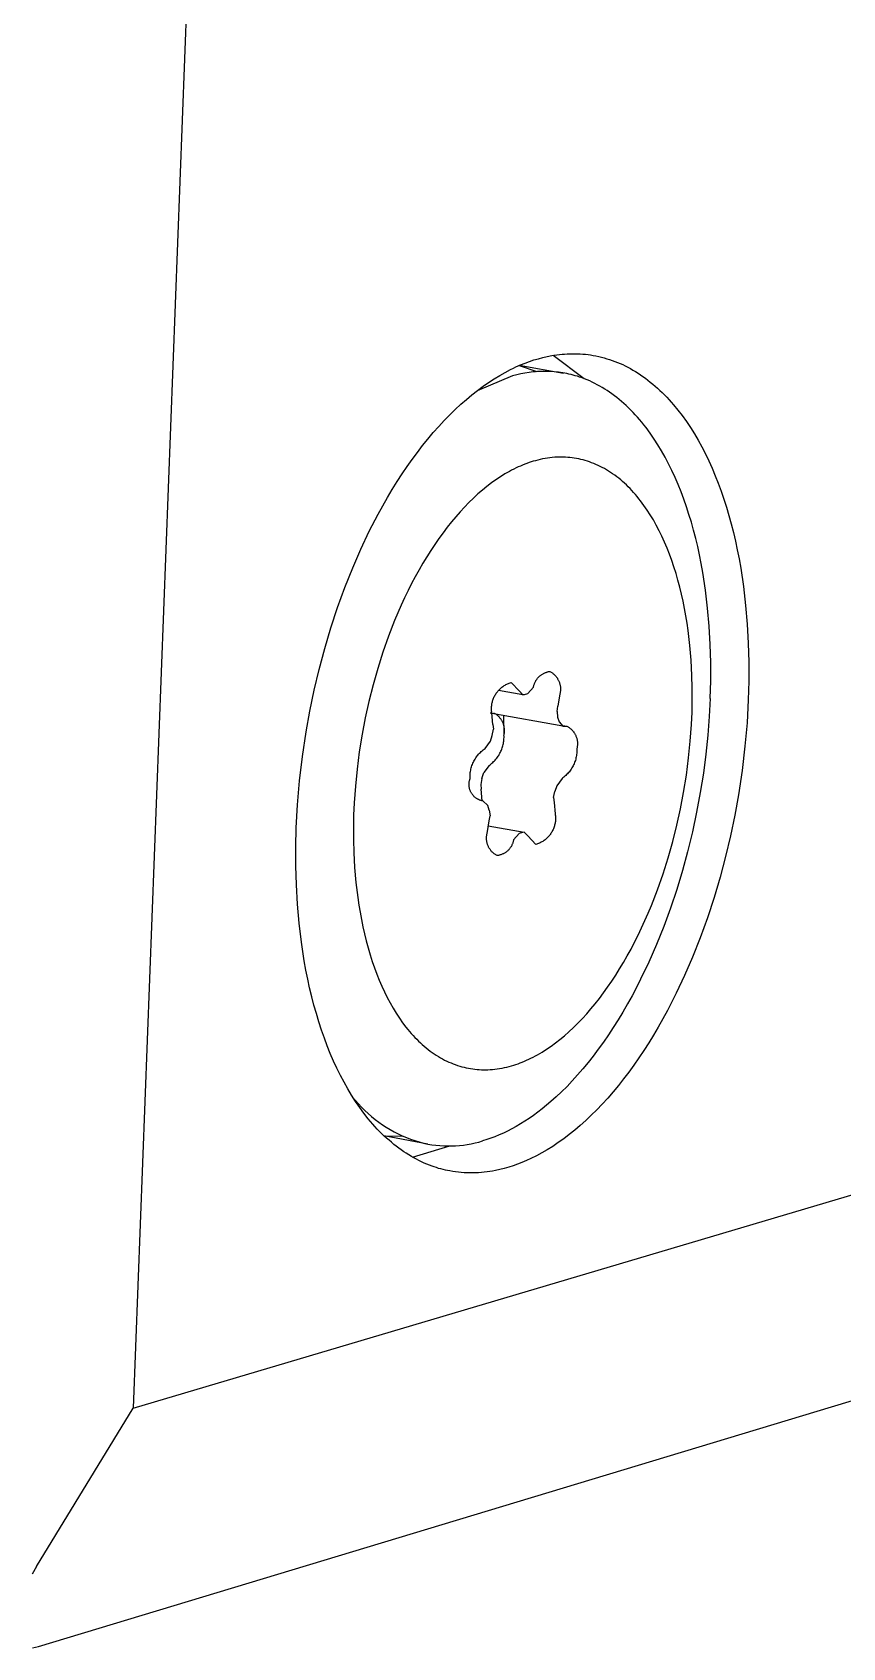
# Model space of a CAD drawing. Header units: millimetres. Extents: x -573 to 3430, y 0 to 3769.
# Drawn here: x 1716.01 to 1725.89, y 303.11 to 322.79 of the extents above; entities that cross this region are included whole.
import ezdxf

# ---------------------------------------------------------------- set-up
doc = ezdxf.new("R2010")
doc.units = ezdxf.units.MM
doc.layers.add('01 Basic thick', color=7, linetype='Continuous', lineweight=35)

msp = doc.modelspace()

# ---------------------------------------------------------------- linework, layer by layer
at = {"layer": '01 Basic thick', "lineweight": -3}
for p, q in [((1719.04, 353.242), (1717.242, 306.026)), ((1717.242, 306.026), (1766.614, 320.687)), ((1721.876, 318.701), (1721.908, 318.716)), ((1721.908, 318.716), (1721.964, 318.74)), ((1721.945, 318.732), (1722.164, 318.659)), ((1721.948, 318.736), (1722.488, 318.642)), ((1721.964, 318.74), (1722.019, 318.763)), ((1722.019, 318.763), (1722.073, 318.783)), ((1722.073, 318.783), (1722.127, 318.801)), ((1722.127, 318.801), (1722.181, 318.817)), ((1722.181, 318.817), (1722.235, 318.831)), ((1722.235, 318.831), (1722.289, 318.843)), ((1722.289, 318.843), (1722.343, 318.854)), ((1722.343, 318.854), (1722.374, 318.859)), ((1722.738, 318.573), (1722.361, 318.857)), ((1722.374, 318.859), (1722.406, 318.864)), ((1722.406, 318.864), (1722.437, 318.868)), ((1722.437, 318.868), (1722.469, 318.871)), ((1722.469, 318.871), (1722.5, 318.873)), ((1722.5, 318.873), (1722.532, 318.875)), ((1722.532, 318.875), (1722.563, 318.877)), ((1722.563, 318.877), (1722.595, 318.877)), ((1722.595, 318.877), (1722.627, 318.877)), ((1722.627, 318.877), (1722.658, 318.876)), ((1722.658, 318.876), (1722.69, 318.875)), ((1722.69, 318.875), (1722.722, 318.873)), ((1722.722, 318.873), (1722.754, 318.87)), ((1722.754, 318.87), (1722.786, 318.866)), ((1722.786, 318.866), (1722.817, 318.862)), ((1722.817, 318.862), (1722.849, 318.857)), ((1722.849, 318.857), (1722.882, 318.85)), ((1722.882, 318.85), (1722.916, 318.843)), ((1722.916, 318.843), (1722.949, 318.836)), ((1722.949, 318.836), (1722.982, 318.827)), ((1722.982, 318.827), (1723.015, 318.817)), ((1723.015, 318.817), (1723.048, 318.807)), ((1723.048, 318.807), (1723.081, 318.796)), ((1723.081, 318.796), (1723.114, 318.784)), ((1723.114, 318.784), (1723.146, 318.771)), ((1723.146, 318.771), (1723.177, 318.758)), ((1723.177, 318.758), (1723.209, 318.744)), ((1723.209, 318.744), (1723.24, 318.729)), ((1723.24, 318.729), (1723.271, 318.713)), ((1723.271, 318.713), (1723.302, 318.696)), ((1721.867, 318.608), (1721.437, 318.427)), ((1721.507, 318.48), (1721.575, 318.528)), ((1721.575, 318.528), (1721.642, 318.571)), ((1721.642, 318.571), (1721.71, 318.612)), ((1721.71, 318.612), (1721.776, 318.65)), ((1721.776, 318.65), (1721.843, 318.685)), ((1721.843, 318.685), (1721.876, 318.701)), ((1721.917, 318.621), (1721.867, 318.608)), ((1721.967, 318.632), (1721.917, 318.621)), ((1722.017, 318.641), (1721.967, 318.632)), ((1722.068, 318.649), (1722.017, 318.641)), ((1722.093, 318.652), (1722.068, 318.649)), ((1722.119, 318.655), (1722.093, 318.652)), ((1722.144, 318.657), (1722.119, 318.655)), ((1722.17, 318.659), (1722.144, 318.657)), ((1722.195, 318.66), (1722.17, 318.659)), ((1722.221, 318.661), (1722.195, 318.66)), ((1722.246, 318.662), (1722.221, 318.661)), ((1722.272, 318.662), (1722.246, 318.662)), ((1722.298, 318.661), (1722.272, 318.662)), ((1722.323, 318.66), (1722.298, 318.661)), ((1722.349, 318.659), (1722.323, 318.66)), ((1722.375, 318.657), (1722.349, 318.659)), ((1722.4, 318.654), (1722.375, 318.657)), ((1722.426, 318.651), (1722.4, 318.654)), ((1722.452, 318.648), (1722.426, 318.651)), ((1722.477, 318.644), (1722.452, 318.648)), ((1722.503, 318.64), (1722.477, 318.644)), ((1722.529, 318.635), (1722.503, 318.64)), ((1722.554, 318.629), (1722.529, 318.635)), ((1722.58, 318.623), (1722.554, 318.629)), ((1722.605, 318.616), (1722.58, 318.623)), ((1722.631, 318.609), (1722.605, 318.616)), ((1722.656, 318.602), (1722.631, 318.609)), ((1722.682, 318.593), (1722.656, 318.602)), ((1722.713, 318.583), (1722.682, 318.593)), ((1722.744, 318.571), (1722.713, 318.583)), ((1722.775, 318.558), (1722.744, 318.571)), ((1722.806, 318.545), (1722.775, 318.558)), ((1722.837, 318.531), (1722.806, 318.545)), ((1722.868, 318.516), (1722.837, 318.531)), ((1722.898, 318.5), (1722.868, 318.516)), ((1723.302, 318.696), (1723.333, 318.678)), ((1723.333, 318.678), (1723.364, 318.66)), ((1723.364, 318.66), (1723.395, 318.641)), ((1723.395, 318.641), (1723.425, 318.621)), ((1723.425, 318.621), (1723.455, 318.6)), ((1723.455, 318.6), (1723.485, 318.578)), ((1723.485, 318.578), (1723.515, 318.556)), ((1723.515, 318.556), (1723.545, 318.532)), ((1723.545, 318.532), (1723.574, 318.508)), ((1721.236, 318.261), (1721.304, 318.321)), ((1721.304, 318.321), (1721.372, 318.377)), ((1721.372, 318.377), (1721.44, 318.43)), ((1721.44, 318.43), (1721.507, 318.48)), ((1722.929, 318.483), (1722.898, 318.5)), ((1722.959, 318.466), (1722.929, 318.483)), ((1722.989, 318.447), (1722.959, 318.466)), ((1723.019, 318.428), (1722.989, 318.447)), ((1723.048, 318.408), (1723.019, 318.428)), ((1723.078, 318.387), (1723.048, 318.408)), ((1723.107, 318.365), (1723.078, 318.387)), ((1723.137, 318.343), (1723.107, 318.365)), ((1723.165, 318.32), (1723.137, 318.343)), ((1723.194, 318.296), (1723.165, 318.32)), ((1723.574, 318.508), (1723.604, 318.483)), ((1723.604, 318.483), (1723.633, 318.458)), ((1723.633, 318.458), (1723.661, 318.431)), ((1723.661, 318.431), (1723.69, 318.404)), ((1723.69, 318.404), (1723.718, 318.376)), ((1723.718, 318.376), (1723.746, 318.347)), ((1723.746, 318.347), (1723.774, 318.317)), ((1723.774, 318.317), (1723.801, 318.287)), ((1721.034, 318.063), (1721.101, 318.132)), ((1721.101, 318.132), (1721.168, 318.198)), ((1721.168, 318.198), (1721.236, 318.261)), ((1723.223, 318.271), (1723.194, 318.296)), ((1723.251, 318.245), (1723.223, 318.271)), ((1723.279, 318.218), (1723.251, 318.245)), ((1723.307, 318.191), (1723.279, 318.218)), ((1723.334, 318.163), (1723.307, 318.191)), ((1723.361, 318.134), (1723.334, 318.163)), ((1723.388, 318.104), (1723.361, 318.134)), ((1723.801, 318.287), (1723.829, 318.256)), ((1723.829, 318.256), (1723.882, 318.191)), ((1723.882, 318.191), (1723.934, 318.123)), ((1723.934, 318.123), (1723.985, 318.052)), ((1720.9, 317.916), (1720.967, 317.991)), ((1720.967, 317.991), (1721.034, 318.063)), ((1723.415, 318.074), (1723.388, 318.104)), ((1723.441, 318.042), (1723.415, 318.074)), ((1723.467, 318.01), (1723.441, 318.042)), ((1723.493, 317.977), (1723.467, 318.01)), ((1723.543, 317.909), (1723.493, 317.977)), ((1723.985, 318.052), (1724.035, 317.979)), ((1724.035, 317.979), (1724.082, 317.902)), ((1720.707, 317.675), (1720.77, 317.758)), ((1720.77, 317.758), (1720.834, 317.837)), ((1720.834, 317.837), (1720.9, 317.916)), ((1723.592, 317.838), (1723.543, 317.909)), ((1723.638, 317.766), (1723.592, 317.838)), ((1723.683, 317.692), (1723.638, 317.766)), ((1724.082, 317.902), (1724.128, 317.823)), ((1724.128, 317.823), (1724.173, 317.742)), ((1724.173, 317.742), (1724.216, 317.658)), ((1716.091, 303.125), (1764.139, 317.643)), ((1720.582, 317.502), (1720.644, 317.59)), ((1720.644, 317.59), (1720.707, 317.675)), ((1722.015, 317.531), (1721.989, 317.52)), ((1722.042, 317.541), (1722.015, 317.531)), ((1722.068, 317.55), (1722.042, 317.541)), ((1722.094, 317.559), (1722.068, 317.55)), ((1722.119, 317.567), (1722.094, 317.559)), ((1722.145, 317.574), (1722.119, 317.567)), ((1722.174, 317.582), (1722.145, 317.574)), ((1722.203, 317.589), (1722.174, 317.582)), ((1722.233, 317.595), (1722.203, 317.589)), ((1722.262, 317.601), (1722.233, 317.595)), ((1722.292, 317.606), (1722.262, 317.601)), ((1722.321, 317.61), (1722.292, 317.606)), ((1722.351, 317.613), (1722.321, 317.61)), ((1722.381, 317.615), (1722.351, 317.613)), ((1722.407, 317.617), (1722.381, 317.615)), ((1722.434, 317.618), (1722.407, 317.617)), ((1722.46, 317.618), (1722.434, 317.618)), ((1722.487, 317.617), (1722.46, 317.618)), ((1722.513, 317.616), (1722.487, 317.617)), ((1722.54, 317.614), (1722.513, 317.616)), ((1722.566, 317.612), (1722.54, 317.614)), ((1722.593, 317.609), (1722.566, 317.612)), ((1722.619, 317.605), (1722.593, 317.609)), ((1722.646, 317.6), (1722.619, 317.605)), ((1722.672, 317.595), (1722.646, 317.6)), ((1722.699, 317.589), (1722.672, 317.595)), ((1722.725, 317.583), (1722.699, 317.589)), ((1722.752, 317.575), (1722.725, 317.583)), ((1722.778, 317.567), (1722.752, 317.575)), ((1722.804, 317.559), (1722.778, 317.567)), ((1722.83, 317.549), (1722.804, 317.559)), ((1722.856, 317.539), (1722.83, 317.549)), ((1722.882, 317.528), (1722.856, 317.539)), ((1723.726, 317.615), (1723.683, 317.692)), ((1723.767, 317.536), (1723.726, 317.615)), ((1723.808, 317.454), (1723.767, 317.536)), ((1724.216, 317.658), (1724.258, 317.571)), ((1724.258, 317.571), (1724.298, 317.482)), ((1720.461, 317.319), (1720.521, 317.412)), ((1720.521, 317.412), (1720.582, 317.502)), ((1721.664, 317.342), (1721.609, 317.303)), ((1721.719, 317.378), (1721.664, 317.342)), ((1721.774, 317.412), (1721.719, 317.378)), ((1721.828, 317.443), (1721.774, 317.412)), ((1721.855, 317.458), (1721.828, 317.443)), ((1721.882, 317.472), (1721.855, 317.458)), ((1721.909, 317.485), (1721.882, 317.472)), ((1721.936, 317.497), (1721.909, 317.485)), ((1721.962, 317.509), (1721.936, 317.497)), ((1721.989, 317.52), (1721.962, 317.509)), ((1722.908, 317.516), (1722.882, 317.528)), ((1722.934, 317.504), (1722.908, 317.516)), ((1722.96, 317.491), (1722.934, 317.504)), ((1722.985, 317.477), (1722.96, 317.491)), ((1723.011, 317.463), (1722.985, 317.477)), ((1723.036, 317.447), (1723.011, 317.463)), ((1723.061, 317.431), (1723.036, 317.447)), ((1723.086, 317.415), (1723.061, 317.431)), ((1723.111, 317.397), (1723.086, 317.415)), ((1723.135, 317.379), (1723.111, 317.397)), ((1723.16, 317.36), (1723.135, 317.379)), ((1723.184, 317.34), (1723.16, 317.36)), ((1723.208, 317.319), (1723.184, 317.34)), ((1723.846, 317.37), (1723.808, 317.454)), ((1723.883, 317.283), (1723.846, 317.37)), ((1724.298, 317.482), (1724.336, 317.391)), ((1724.336, 317.391), (1724.373, 317.298)), ((1720.343, 317.125), (1720.401, 317.223)), ((1720.401, 317.223), (1720.461, 317.319)), ((1721.444, 317.168), (1721.389, 317.118)), ((1721.499, 317.216), (1721.444, 317.168)), ((1721.554, 317.261), (1721.499, 317.216)), ((1721.609, 317.303), (1721.554, 317.261)), ((1723.231, 317.299), (1723.208, 317.319)), ((1723.254, 317.278), (1723.231, 317.299)), ((1723.276, 317.256), (1723.254, 317.278)), ((1723.298, 317.233), (1723.276, 317.256)), ((1723.32, 317.21), (1723.298, 317.233)), ((1723.342, 317.186), (1723.32, 317.21)), ((1723.363, 317.162), (1723.342, 317.186)), ((1723.385, 317.136), (1723.363, 317.162)), ((1723.405, 317.11), (1723.385, 317.136)), ((1723.919, 317.195), (1723.883, 317.283)), ((1723.953, 317.105), (1723.919, 317.195)), ((1724.373, 317.298), (1724.408, 317.202)), ((1724.408, 317.202), (1724.441, 317.105)), ((1720.23, 316.923), (1720.343, 317.125)), ((1721.226, 316.951), (1721.174, 316.891)), ((1721.279, 317.008), (1721.226, 316.951)), ((1721.334, 317.064), (1721.279, 317.008)), ((1721.389, 317.118), (1721.334, 317.064)), ((1723.426, 317.084), (1723.405, 317.11)), ((1723.467, 317.029), (1723.426, 317.084)), ((1723.506, 316.972), (1723.467, 317.029)), ((1723.545, 316.912), (1723.506, 316.972)), ((1723.985, 317.013), (1723.953, 317.105)), ((1724.016, 316.919), (1723.985, 317.013)), ((1724.441, 317.105), (1724.473, 317.006)), ((1724.473, 317.006), (1724.503, 316.905)), ((1720.121, 316.713), (1720.23, 316.923)), ((1721.07, 316.763), (1721.019, 316.696)), ((1721.121, 316.828), (1721.07, 316.763)), ((1721.174, 316.891), (1721.121, 316.828)), ((1723.582, 316.851), (1723.545, 316.912)), ((1723.618, 316.786), (1723.582, 316.851)), ((1723.653, 316.72), (1723.618, 316.786)), ((1724.045, 316.823), (1724.016, 316.919)), ((1724.072, 316.726), (1724.045, 316.823)), ((1724.503, 316.905), (1724.531, 316.803)), ((1724.531, 316.803), (1724.557, 316.699)), ((1720.017, 316.495), (1720.121, 316.713)), ((1720.918, 316.553), (1720.869, 316.479)), ((1720.968, 316.626), (1720.918, 316.553)), ((1721.019, 316.696), (1720.968, 316.626)), ((1723.686, 316.652), (1723.653, 316.72)), ((1723.718, 316.582), (1723.686, 316.652)), ((1723.749, 316.509), (1723.718, 316.582)), ((1724.098, 316.627), (1724.072, 316.726)), ((1724.122, 316.527), (1724.098, 316.627)), ((1724.557, 316.699), (1724.582, 316.594)), ((1724.582, 316.594), (1724.605, 316.487)), ((1719.919, 316.27), (1720.017, 316.495)), ((1720.821, 316.402), (1720.773, 316.324)), ((1720.869, 316.479), (1720.821, 316.402)), ((1723.778, 316.435), (1723.749, 316.509)), ((1723.806, 316.359), (1723.778, 316.435)), ((1723.833, 316.279), (1723.806, 316.359)), ((1724.144, 316.426), (1724.122, 316.527)), ((1724.165, 316.32), (1724.144, 316.426)), ((1724.605, 316.487), (1724.626, 316.377)), ((1724.626, 316.377), (1724.646, 316.265)), ((1719.823, 316.03), (1719.919, 316.27)), ((1720.681, 316.16), (1720.636, 316.076)), ((1720.727, 316.243), (1720.681, 316.16)), ((1720.773, 316.324), (1720.727, 316.243)), ((1723.859, 316.198), (1723.833, 316.279)), ((1723.882, 316.116), (1723.859, 316.198)), ((1724.184, 316.213), (1724.165, 316.32)), ((1724.217, 315.996), (1724.184, 316.213)), ((1724.646, 316.265), (1724.68, 316.039)), ((1719.734, 315.784), (1719.823, 316.03)), ((1720.593, 315.99), (1720.55, 315.902)), ((1720.636, 316.076), (1720.593, 315.99)), ((1723.905, 316.031), (1723.882, 316.116)), ((1723.925, 315.946), (1723.905, 316.031)), ((1724.243, 315.777), (1724.217, 315.996)), ((1724.68, 316.039), (1724.706, 315.81)), ((1719.652, 315.535), (1719.734, 315.784)), ((1720.509, 315.812), (1720.468, 315.72)), ((1720.55, 315.902), (1720.509, 315.812)), ((1723.944, 315.86), (1723.925, 315.946)), ((1723.962, 315.772), (1723.944, 315.86)), ((1723.978, 315.684), (1723.962, 315.772)), ((1724.263, 315.556), (1724.243, 315.777)), ((1724.706, 315.81), (1724.726, 315.58)), ((1720.429, 315.626), (1720.355, 315.435)), ((1720.468, 315.72), (1720.429, 315.626)), ((1723.992, 315.594), (1723.978, 315.684)), ((1724.005, 315.505), (1723.992, 315.594)), ((1724.726, 315.58), (1724.738, 315.348)), ((1719.577, 315.284), (1719.652, 315.535)), ((1720.355, 315.435), (1720.286, 315.24)), ((1724.027, 315.323), (1724.005, 315.505)), ((1724.275, 315.335), (1724.263, 315.556)), ((1719.51, 315.03), (1719.577, 315.284)), ((1720.286, 315.24), (1720.224, 315.041)), ((1724.042, 315.141), (1724.027, 315.323)), ((1724.281, 315.113), (1724.275, 315.335)), ((1724.738, 315.348), (1724.745, 315.118)), ((1719.449, 314.776), (1719.51, 315.03)), ((1720.224, 315.041), (1720.167, 314.841)), ((1722.224, 314.97), (1722.231, 314.974)), ((1722.231, 314.974), (1722.238, 314.978)), ((1722.238, 314.978), (1722.245, 314.982)), ((1722.245, 314.982), (1722.252, 314.985)), ((1722.252, 314.985), (1722.26, 314.989)), ((1722.26, 314.989), (1722.267, 314.992)), ((1722.267, 314.992), (1722.275, 314.994)), ((1722.275, 314.994), (1722.282, 314.997)), ((1722.282, 314.997), (1722.29, 314.999)), ((1722.29, 314.999), (1722.298, 315.001)), ((1722.298, 315.001), (1722.306, 315.003)), ((1722.306, 315.003), (1722.313, 315.004)), ((1722.313, 315.004), (1722.321, 315.005)), ((1722.321, 315.005), (1722.329, 315.001)), ((1722.329, 315.001), (1722.336, 314.997)), ((1722.336, 314.997), (1722.343, 314.993)), ((1722.343, 314.993), (1722.349, 314.988)), ((1722.349, 314.988), (1722.356, 314.983)), ((1722.356, 314.983), (1722.363, 314.978)), ((1722.363, 314.978), (1722.369, 314.973)), ((1722.369, 314.973), (1722.375, 314.967)), ((1724.052, 314.957), (1724.042, 315.141)), ((1724.281, 314.893), (1724.281, 315.113)), ((1724.745, 315.118), (1724.745, 314.888)), ((1719.396, 314.523), (1719.449, 314.776)), ((1720.167, 314.841), (1720.116, 314.64)), ((1721.688, 314.766), (1721.695, 314.775)), ((1721.991, 314.721), (1721.694, 314.774)), ((1721.695, 314.775), (1721.703, 314.783)), ((1721.699, 314.78), (1721.7, 314.777)), ((1721.703, 314.783), (1721.711, 314.791)), ((1721.711, 314.791), (1721.72, 314.799)), ((1721.72, 314.799), (1721.728, 314.807)), ((1721.728, 314.807), (1721.737, 314.814)), ((1721.737, 314.814), (1721.746, 314.821)), ((1721.746, 314.821), (1721.756, 314.827)), ((1721.756, 314.827), (1721.765, 314.834)), ((1721.765, 314.834), (1721.775, 314.84)), ((1721.775, 314.84), (1721.785, 314.845)), ((1721.785, 314.845), (1721.795, 314.85)), ((1721.795, 314.85), (1721.806, 314.855)), ((1721.806, 314.855), (1721.816, 314.86)), ((1721.816, 314.86), (1721.827, 314.864)), ((1721.827, 314.864), (1721.838, 314.868)), ((1721.838, 314.868), (1721.849, 314.871)), ((1721.849, 314.871), (1721.949, 314.765)), ((1722.054, 314.735), (1722.122, 314.814)), ((1722.122, 314.814), (1722.123, 314.822)), ((1722.123, 314.822), (1722.125, 314.83)), ((1722.125, 314.83), (1722.127, 314.837)), ((1722.127, 314.837), (1722.129, 314.845)), ((1722.129, 314.845), (1722.132, 314.853)), ((1722.132, 314.853), (1722.135, 314.86)), ((1722.135, 314.86), (1722.138, 314.868)), ((1722.138, 314.868), (1722.141, 314.875)), ((1722.141, 314.875), (1722.144, 314.882)), ((1722.144, 314.882), (1722.148, 314.889)), ((1722.148, 314.889), (1722.152, 314.896)), ((1722.152, 314.896), (1722.157, 314.903)), ((1722.157, 314.903), (1722.161, 314.909)), ((1722.161, 314.909), (1722.166, 314.916)), ((1722.166, 314.916), (1722.171, 314.922)), ((1722.171, 314.922), (1722.176, 314.928)), ((1722.176, 314.928), (1722.181, 314.934)), ((1722.181, 314.934), (1722.187, 314.94)), ((1722.187, 314.94), (1722.193, 314.946)), ((1722.193, 314.946), (1722.199, 314.951)), ((1722.199, 314.951), (1722.205, 314.956)), ((1722.205, 314.956), (1722.211, 314.961)), ((1722.211, 314.961), (1722.218, 314.966)), ((1722.218, 314.966), (1722.224, 314.97)), ((1722.375, 314.967), (1722.381, 314.961)), ((1722.381, 314.961), (1722.387, 314.955)), ((1722.387, 314.955), (1722.392, 314.949)), ((1722.392, 314.949), (1722.397, 314.943)), ((1722.397, 314.943), (1722.402, 314.936)), ((1722.402, 314.936), (1722.407, 314.93)), ((1722.407, 314.93), (1722.412, 314.923)), ((1722.412, 314.923), (1722.416, 314.916)), ((1722.416, 314.916), (1722.42, 314.909)), ((1722.42, 314.909), (1722.424, 314.901)), ((1722.424, 314.901), (1722.428, 314.894)), ((1722.428, 314.894), (1722.431, 314.887)), ((1722.431, 314.887), (1722.434, 314.879)), ((1722.434, 314.879), (1722.437, 314.871)), ((1722.437, 314.871), (1722.44, 314.863)), ((1722.44, 314.863), (1722.442, 314.855)), ((1722.442, 314.855), (1722.444, 314.847)), ((1722.444, 314.847), (1722.446, 314.839)), ((1722.446, 314.839), (1722.447, 314.831)), ((1722.447, 314.831), (1722.449, 314.823)), ((1722.449, 314.823), (1722.45, 314.815)), ((1722.45, 314.774), (1722.449, 314.766)), ((1722.45, 314.815), (1722.45, 314.807)), ((1722.45, 314.807), (1722.451, 314.799)), ((1722.451, 314.782), (1722.45, 314.774)), ((1722.451, 314.799), (1722.451, 314.79)), ((1722.451, 314.79), (1722.451, 314.782)), ((1724.056, 314.807), (1724.052, 314.957)), ((1724.056, 314.657), (1724.056, 314.807)), ((1724.276, 314.675), (1724.281, 314.893)), ((1724.745, 314.888), (1724.739, 314.66)), ((1720.116, 314.64), (1720.071, 314.44)), ((1721.61, 314.579), (1721.612, 314.59)), ((1721.61, 314.567), (1721.61, 314.579)), ((1721.612, 314.59), (1721.613, 314.602)), ((1721.613, 314.602), (1721.615, 314.613)), ((1721.615, 314.613), (1721.617, 314.624)), ((1721.617, 314.624), (1721.62, 314.635)), ((1721.62, 314.635), (1721.623, 314.646)), ((1721.623, 314.646), (1721.627, 314.657)), ((1721.627, 314.657), (1721.63, 314.668)), ((1721.63, 314.668), (1721.635, 314.679)), ((1721.635, 314.679), (1721.639, 314.689)), ((1721.639, 314.689), (1721.644, 314.7)), ((1721.644, 314.7), (1721.649, 314.71)), ((1721.649, 314.71), (1721.655, 314.72)), ((1721.655, 314.72), (1721.661, 314.729)), ((1721.661, 314.729), (1721.667, 314.739)), ((1721.667, 314.739), (1721.674, 314.748)), ((1721.674, 314.748), (1721.681, 314.758)), ((1721.681, 314.758), (1721.688, 314.766)), ((1721.949, 314.765), (1721.991, 314.722)), ((1721.991, 314.722), (1722.013, 314.723)), ((1721.992, 314.727), (1722.013, 314.723)), ((1722.013, 314.723), (1722.054, 314.735)), ((1722.408, 314.519), (1722.418, 314.582)), ((1722.444, 314.733), (1722.418, 314.582)), ((1722.445, 314.741), (1722.444, 314.733)), ((1722.447, 314.749), (1722.445, 314.741)), ((1722.448, 314.757), (1722.447, 314.749)), ((1722.449, 314.766), (1722.448, 314.757)), ((1724.053, 314.508), (1724.056, 314.657)), ((1724.276, 314.675), (1724.264, 314.455)), ((1724.739, 314.66), (1724.723, 314.381)), ((1719.351, 314.271), (1719.396, 314.523)), ((1720.071, 314.44), (1720.033, 314.24)), ((1721.595, 314.502), (1721.614, 314.499)), ((1721.611, 314.499), (1721.605, 314.498)), ((1721.609, 314.556), (1721.61, 314.567)), ((1721.609, 314.545), (1721.609, 314.556)), ((1721.61, 314.533), (1721.609, 314.545)), ((1721.611, 314.522), (1721.61, 314.533)), ((1721.612, 314.51), (1721.611, 314.522)), ((1721.614, 314.499), (1721.612, 314.51)), ((1722.479, 314.339), (1721.613, 314.494)), ((1721.628, 314.358), (1721.614, 314.499)), ((1721.648, 314.494), (1721.64, 314.498)), ((1721.655, 314.489), (1721.648, 314.494)), ((1721.662, 314.485), (1721.655, 314.489)), ((1721.669, 314.48), (1721.662, 314.485)), ((1721.675, 314.475), (1721.669, 314.48)), ((1721.682, 314.47), (1721.675, 314.475)), ((1721.688, 314.464), (1721.682, 314.47)), ((1721.695, 314.459), (1721.688, 314.464)), ((1721.701, 314.453), (1721.695, 314.459)), ((1721.706, 314.447), (1721.701, 314.453)), ((1721.712, 314.44), (1721.706, 314.447)), ((1721.717, 314.434), (1721.712, 314.44)), ((1721.722, 314.427), (1721.717, 314.434)), ((1721.727, 314.42), (1721.722, 314.427)), ((1721.732, 314.413), (1721.727, 314.42)), ((1721.736, 314.406), (1721.732, 314.413)), ((1721.74, 314.399), (1721.736, 314.406)), ((1721.744, 314.391), (1721.74, 314.399)), ((1721.748, 314.383), (1721.744, 314.391)), ((1721.751, 314.376), (1721.748, 314.383)), ((1721.757, 314.468), (1721.762, 314.227)), ((1722.408, 314.519), (1722.416, 314.45)), ((1722.416, 314.45), (1722.434, 314.393)), ((1722.434, 314.393), (1722.479, 314.339)), ((1724.046, 314.357), (1724.053, 314.508)), ((1724.264, 314.455), (1724.246, 314.229)), ((1724.723, 314.381), (1724.698, 314.093)), ((1719.306, 313.968), (1719.351, 314.271)), ((1720.033, 314.24), (1719.999, 314.025)), ((1721.596, 314.156), (1721.619, 314.225)), ((1721.619, 314.225), (1721.633, 314.3)), ((1721.628, 314.358), (1721.633, 314.3)), ((1721.754, 314.368), (1721.751, 314.376)), ((1721.757, 314.36), (1721.754, 314.368)), ((1721.759, 314.352), (1721.757, 314.36)), ((1721.761, 314.344), (1721.759, 314.352)), ((1721.763, 314.336), (1721.761, 314.344)), ((1721.761, 314.17), (1721.762, 314.184)), ((1721.762, 314.227), (1721.764, 314.235)), ((1721.763, 314.213), (1721.762, 314.227)), ((1721.762, 314.184), (1721.763, 314.199)), ((1721.765, 314.327), (1721.763, 314.336)), ((1721.763, 314.199), (1721.763, 314.213)), ((1721.764, 314.235), (1721.766, 314.244)), ((1721.766, 314.319), (1721.765, 314.327)), ((1721.768, 314.311), (1721.766, 314.319)), ((1721.766, 314.244), (1721.767, 314.252)), ((1721.767, 314.252), (1721.768, 314.26)), ((1721.768, 314.302), (1721.768, 314.311)), ((1721.769, 314.294), (1721.768, 314.302)), ((1721.768, 314.26), (1721.769, 314.269)), ((1721.769, 314.286), (1721.769, 314.294)), ((1721.769, 314.277), (1721.769, 314.286)), ((1721.769, 314.269), (1721.769, 314.277)), ((1722.479, 314.339), (1722.494, 314.339)), ((1722.481, 314.348), (1722.529, 314.339)), ((1722.494, 314.339), (1722.529, 314.339)), ((1722.529, 314.339), (1722.536, 314.335)), ((1722.536, 314.335), (1722.543, 314.33)), ((1722.543, 314.33), (1722.55, 314.326)), ((1722.55, 314.326), (1722.557, 314.321)), ((1722.557, 314.321), (1722.564, 314.316)), ((1722.564, 314.316), (1722.57, 314.311)), ((1722.57, 314.311), (1722.577, 314.305)), ((1722.577, 314.305), (1722.583, 314.299)), ((1722.583, 314.299), (1722.589, 314.293)), ((1722.589, 314.293), (1722.595, 314.287)), ((1722.595, 314.287), (1722.6, 314.281)), ((1722.6, 314.281), (1722.606, 314.274)), ((1722.606, 314.274), (1722.611, 314.268)), ((1722.611, 314.268), (1722.615, 314.261)), ((1722.615, 314.261), (1722.62, 314.254)), ((1722.62, 314.254), (1722.624, 314.247)), ((1722.624, 314.247), (1722.629, 314.239)), ((1722.629, 314.239), (1722.632, 314.232)), ((1722.632, 314.232), (1722.636, 314.224)), ((1722.636, 314.224), (1722.639, 314.216)), ((1722.639, 314.216), (1722.642, 314.209)), ((1722.642, 314.209), (1722.645, 314.201)), ((1722.645, 314.201), (1722.648, 314.193)), ((1722.648, 314.193), (1722.65, 314.184)), ((1722.65, 314.184), (1722.652, 314.176)), ((1724.032, 314.157), (1724.046, 314.357)), ((1724.246, 314.229), (1724.222, 313.999)), ((1719.999, 314.025), (1719.971, 313.814)), ((1721.435, 313.975), (1721.444, 313.986)), ((1721.444, 313.986), (1721.453, 313.998)), ((1721.453, 313.998), (1721.463, 314.009)), ((1721.463, 314.009), (1721.474, 314.019)), ((1721.474, 314.019), (1721.484, 314.029)), ((1721.484, 314.029), (1721.496, 314.039)), ((1721.496, 314.039), (1721.507, 314.049)), ((1721.507, 314.049), (1721.519, 314.058)), ((1721.519, 314.058), (1721.531, 314.066)), ((1721.531, 314.066), (1721.596, 314.156)), ((1721.698, 313.983), (1721.705, 313.995)), ((1721.705, 313.995), (1721.712, 314.008)), ((1721.712, 314.008), (1721.719, 314.02)), ((1721.719, 314.02), (1721.725, 314.033)), ((1721.725, 314.033), (1721.731, 314.046)), ((1721.731, 314.046), (1721.736, 314.059)), ((1721.736, 314.059), (1721.741, 314.073)), ((1721.741, 314.073), (1721.745, 314.086)), ((1721.745, 314.086), (1721.749, 314.1)), ((1721.749, 314.1), (1721.752, 314.114)), ((1721.752, 314.114), (1721.755, 314.128)), ((1721.755, 314.128), (1721.758, 314.142)), ((1721.758, 314.142), (1721.76, 314.156)), ((1721.76, 314.156), (1721.761, 314.17)), ((1722.647, 313.994), (1722.645, 313.98)), ((1722.649, 314.009), (1722.647, 313.994)), ((1722.65, 314.024), (1722.649, 314.009)), ((1722.652, 314.076), (1722.65, 314.068)), ((1722.65, 314.068), (1722.651, 314.053)), ((1722.651, 314.038), (1722.65, 314.024)), ((1722.651, 314.053), (1722.651, 314.038)), ((1722.652, 314.176), (1722.653, 314.168)), ((1722.654, 314.084), (1722.652, 314.076)), ((1722.653, 314.168), (1722.655, 314.16)), ((1722.655, 314.093), (1722.654, 314.084)), ((1722.655, 314.16), (1722.656, 314.151)), ((1722.656, 314.101), (1722.655, 314.093)), ((1722.656, 314.151), (1722.657, 314.143)), ((1722.657, 314.109), (1722.656, 314.101)), ((1722.657, 314.143), (1722.657, 314.135)), ((1722.657, 314.135), (1722.657, 314.126)), ((1722.657, 314.126), (1722.657, 314.118)), ((1722.657, 314.118), (1722.657, 314.109)), ((1724.011, 313.952), (1724.032, 314.157)), ((1724.222, 313.999), (1724.191, 313.766)), ((1724.698, 314.093), (1724.663, 313.8)), ((1719.271, 313.671), (1719.306, 313.968)), ((1719.971, 313.814), (1719.951, 313.607)), ((1721.353, 313.787), (1721.356, 313.801)), ((1721.356, 313.801), (1721.359, 313.816)), ((1721.359, 313.816), (1721.363, 313.83)), ((1721.363, 313.83), (1721.367, 313.844)), ((1721.367, 313.844), (1721.372, 313.858)), ((1721.372, 313.858), (1721.377, 313.872)), ((1721.377, 313.872), (1721.382, 313.886)), ((1721.382, 313.886), (1721.389, 313.899)), ((1721.389, 313.899), (1721.395, 313.913)), ((1721.395, 313.913), (1721.402, 313.926)), ((1721.402, 313.926), (1721.41, 313.938)), ((1721.41, 313.938), (1721.418, 313.951)), ((1721.418, 313.951), (1721.426, 313.963)), ((1721.426, 313.963), (1721.435, 313.975)), ((1721.58, 313.861), (1721.515, 313.772)), ((1721.58, 313.861), (1721.592, 313.869)), ((1721.592, 313.869), (1721.603, 313.877)), ((1721.603, 313.877), (1721.614, 313.886)), ((1721.614, 313.886), (1721.625, 313.896)), ((1721.625, 313.896), (1721.635, 313.906)), ((1721.635, 313.906), (1721.645, 313.916)), ((1721.645, 313.916), (1721.655, 313.926)), ((1721.655, 313.926), (1721.664, 313.937)), ((1721.664, 313.937), (1721.673, 313.948)), ((1721.673, 313.948), (1721.682, 313.959)), ((1721.682, 313.959), (1721.69, 313.971)), ((1721.69, 313.971), (1721.698, 313.983)), ((1722.564, 313.792), (1722.555, 313.78)), ((1722.573, 313.804), (1722.564, 313.792)), ((1722.581, 313.816), (1722.573, 313.804)), ((1722.589, 313.829), (1722.581, 313.816)), ((1722.597, 313.841), (1722.589, 313.829)), ((1722.604, 313.854), (1722.597, 313.841)), ((1722.61, 313.867), (1722.604, 313.854)), ((1722.616, 313.881), (1722.61, 313.867)), ((1722.622, 313.894), (1722.616, 313.881)), ((1722.627, 313.908), (1722.622, 313.894)), ((1722.632, 313.922), (1722.627, 313.908)), ((1722.636, 313.936), (1722.632, 313.922)), ((1722.639, 313.951), (1722.636, 313.936)), ((1722.643, 313.965), (1722.639, 313.951)), ((1722.645, 313.98), (1722.643, 313.965)), ((1723.984, 313.743), (1724.011, 313.952)), ((1724.663, 313.8), (1724.619, 313.501)), ((1719.246, 313.381), (1719.271, 313.671)), ((1719.951, 313.607), (1719.937, 313.405)), ((1721.336, 313.644), (1721.337, 313.651)), ((1721.336, 313.637), (1721.336, 313.644)), ((1721.336, 313.63), (1721.336, 313.637)), ((1721.336, 313.623), (1721.336, 313.63)), ((1721.336, 313.616), (1721.336, 313.623)), ((1721.337, 313.609), (1721.336, 313.616)), ((1721.337, 313.651), (1721.338, 313.658)), ((1721.337, 313.602), (1721.337, 313.609)), ((1721.339, 313.595), (1721.337, 313.602)), ((1721.338, 313.658), (1721.339, 313.664)), ((1721.339, 313.664), (1721.34, 313.671)), ((1721.34, 313.588), (1721.339, 313.595)), ((1721.34, 313.671), (1721.342, 313.678)), ((1721.342, 313.678), (1721.344, 313.685)), ((1721.344, 313.685), (1721.346, 313.692)), ((1721.346, 313.692), (1721.348, 313.698)), ((1721.348, 313.743), (1721.349, 313.757)), ((1721.348, 313.728), (1721.348, 313.743)), ((1721.348, 313.713), (1721.348, 313.728)), ((1721.348, 313.698), (1721.348, 313.713)), ((1721.349, 313.757), (1721.351, 313.772)), ((1721.351, 313.772), (1721.353, 313.787)), ((1721.492, 313.702), (1721.478, 313.628)), ((1721.478, 313.628), (1721.484, 313.569)), ((1721.492, 313.702), (1721.515, 313.772)), ((1722.404, 313.612), (1722.381, 313.542)), ((1722.469, 313.701), (1722.404, 313.612)), ((1722.48, 313.709), (1722.469, 313.701)), ((1722.492, 313.718), (1722.48, 313.709)), ((1722.504, 313.728), (1722.492, 313.718)), ((1722.515, 313.738), (1722.504, 313.728)), ((1722.525, 313.748), (1722.515, 313.738)), ((1722.535, 313.758), (1722.525, 313.748)), ((1722.545, 313.769), (1722.535, 313.758)), ((1722.555, 313.78), (1722.545, 313.769)), ((1723.95, 313.53), (1723.984, 313.743)), ((1724.191, 313.766), (1724.154, 313.529)), ((1719.937, 313.405), (1719.93, 313.254)), ((1721.341, 313.581), (1721.34, 313.588)), ((1721.343, 313.574), (1721.341, 313.581)), ((1721.345, 313.567), (1721.343, 313.574)), ((1721.347, 313.561), (1721.345, 313.567)), ((1721.35, 313.554), (1721.347, 313.561)), ((1721.352, 313.548), (1721.35, 313.554)), ((1721.355, 313.541), (1721.352, 313.548)), ((1721.358, 313.535), (1721.355, 313.541)), ((1721.362, 313.529), (1721.358, 313.535)), ((1721.365, 313.523), (1721.362, 313.529)), ((1721.369, 313.517), (1721.365, 313.523)), ((1721.373, 313.511), (1721.369, 313.517)), ((1721.377, 313.505), (1721.373, 313.511)), ((1721.381, 313.5), (1721.377, 313.505)), ((1721.386, 313.494), (1721.381, 313.5)), ((1721.39, 313.489), (1721.386, 313.494)), ((1721.395, 313.484), (1721.39, 313.489)), ((1721.4, 313.479), (1721.395, 313.484)), ((1721.406, 313.475), (1721.4, 313.479)), ((1721.411, 313.47), (1721.406, 313.475)), ((1721.416, 313.466), (1721.411, 313.47)), ((1721.422, 313.462), (1721.416, 313.466)), ((1721.428, 313.458), (1721.422, 313.462)), ((1721.434, 313.454), (1721.428, 313.458)), ((1721.44, 313.45), (1721.434, 313.454)), ((1721.446, 313.447), (1721.44, 313.45)), ((1721.452, 313.444), (1721.446, 313.447)), ((1721.459, 313.441), (1721.452, 313.444)), ((1721.465, 313.438), (1721.459, 313.441)), ((1721.472, 313.436), (1721.465, 313.438)), ((1721.478, 313.434), (1721.472, 313.436)), ((1721.485, 313.432), (1721.478, 313.434)), ((1721.498, 313.429), (1721.484, 313.569)), ((1721.492, 313.43), (1721.485, 313.432)), ((1721.499, 313.428), (1721.492, 313.43)), ((1721.506, 313.427), (1721.499, 313.428)), ((1721.565, 313.373), (1721.506, 313.427)), ((1722.366, 313.468), (1722.381, 313.542)), ((1722.366, 313.468), (1722.372, 313.409)), ((1722.372, 313.409), (1722.386, 313.269)), ((1723.912, 313.332), (1723.95, 313.53)), ((1724.154, 313.529), (1724.109, 313.29)), ((1724.619, 313.501), (1724.574, 313.252)), ((1719.23, 313.098), (1719.246, 313.381)), ((1719.93, 313.254), (1719.927, 313.103)), ((1721.583, 313.315), (1721.565, 313.373)), ((1721.581, 313.184), (1721.592, 313.247)), ((1721.583, 313.315), (1721.592, 313.247)), ((1722.386, 313.269), (1722.387, 313.258)), ((1722.387, 313.258), (1722.389, 313.246)), ((1722.389, 313.246), (1722.389, 313.235)), ((1722.389, 313.235), (1722.39, 313.223)), ((1722.39, 313.2), (1722.389, 313.189)), ((1722.39, 313.223), (1722.39, 313.212)), ((1722.39, 313.212), (1722.39, 313.2)), ((1723.868, 313.133), (1723.912, 313.332)), ((1724.109, 313.29), (1724.058, 313.05)), ((1724.574, 313.252), (1724.521, 313.001)), ((1719.225, 312.868), (1719.23, 313.098)), ((1719.927, 313.103), (1719.927, 312.952)), ((1721.55, 313), (1721.551, 313.008)), ((1721.551, 313.008), (1721.553, 313.016)), ((1721.553, 313.016), (1721.554, 313.024)), ((1721.554, 313.024), (1721.556, 313.032)), ((1721.556, 313.032), (1721.581, 313.184)), ((1721.571, 313.125), (1722.009, 313.046)), ((1721.946, 313.032), (1721.878, 312.953)), ((1721.987, 313.044), (1721.946, 313.032)), ((1722.008, 313.046), (1721.987, 313.044)), ((1722.051, 313.002), (1722.009, 313.045)), ((1722.319, 313.01), (1722.311, 313.002)), ((1722.326, 313.02), (1722.319, 313.01)), ((1722.332, 313.029), (1722.326, 313.02)), ((1722.338, 313.039), (1722.332, 313.029)), ((1722.344, 313.048), (1722.338, 313.039)), ((1722.35, 313.058), (1722.344, 313.048)), ((1722.355, 313.068), (1722.35, 313.058)), ((1722.36, 313.079), (1722.355, 313.068)), ((1722.365, 313.089), (1722.36, 313.079)), ((1722.369, 313.1), (1722.365, 313.089)), ((1722.373, 313.111), (1722.369, 313.1)), ((1722.376, 313.122), (1722.373, 313.111)), ((1722.379, 313.133), (1722.376, 313.122)), ((1722.382, 313.144), (1722.379, 313.133)), ((1722.384, 313.155), (1722.382, 313.144)), ((1722.386, 313.166), (1722.384, 313.155)), ((1722.388, 313.178), (1722.386, 313.166)), ((1722.389, 313.189), (1722.388, 313.178)), ((1723.818, 312.933), (1723.868, 313.133)), ((1724.058, 313.05), (1724, 312.809)), ((1719.225, 312.636), (1719.225, 312.868)), ((1719.927, 312.952), (1719.931, 312.8)), ((1721.549, 312.984), (1721.55, 312.992)), ((1721.549, 312.975), (1721.549, 312.984)), ((1721.549, 312.967), (1721.549, 312.975)), ((1721.549, 312.959), (1721.549, 312.967)), ((1721.55, 312.951), (1721.549, 312.959)), ((1721.55, 312.992), (1721.55, 313)), ((1721.551, 312.943), (1721.55, 312.951)), ((1721.552, 312.934), (1721.551, 312.943)), ((1721.554, 312.926), (1721.552, 312.934)), ((1721.556, 312.918), (1721.554, 312.926)), ((1721.558, 312.91), (1721.556, 312.918)), ((1721.56, 312.902), (1721.558, 312.91)), ((1721.562, 312.895), (1721.56, 312.902)), ((1721.565, 312.887), (1721.562, 312.895)), ((1721.568, 312.879), (1721.565, 312.887)), ((1721.572, 312.872), (1721.568, 312.879)), ((1721.575, 312.864), (1721.572, 312.872)), ((1721.579, 312.857), (1721.575, 312.864)), ((1721.583, 312.85), (1721.579, 312.857)), ((1721.588, 312.843), (1721.583, 312.85)), ((1721.592, 312.836), (1721.588, 312.843)), ((1721.597, 312.83), (1721.592, 312.836)), ((1721.602, 312.823), (1721.597, 312.83)), ((1721.607, 312.817), (1721.602, 312.823)), ((1721.613, 312.811), (1721.607, 312.817)), ((1721.619, 312.805), (1721.613, 312.811)), ((1721.789, 312.805), (1721.782, 312.801)), ((1721.795, 312.81), (1721.789, 312.805)), ((1721.801, 312.815), (1721.795, 312.81)), ((1721.807, 312.821), (1721.801, 312.815)), ((1721.813, 312.826), (1721.807, 312.821)), ((1721.819, 312.832), (1721.813, 312.826)), ((1721.824, 312.838), (1721.819, 312.832)), ((1721.829, 312.844), (1721.824, 312.838)), ((1721.834, 312.85), (1721.829, 312.844)), ((1721.839, 312.857), (1721.834, 312.85)), ((1721.843, 312.863), (1721.839, 312.857)), ((1721.848, 312.87), (1721.843, 312.863)), ((1721.852, 312.877), (1721.848, 312.87)), ((1721.856, 312.884), (1721.852, 312.877)), ((1721.859, 312.892), (1721.856, 312.884)), ((1721.862, 312.899), (1721.859, 312.892)), ((1721.866, 312.906), (1721.862, 312.899)), ((1721.868, 312.914), (1721.866, 312.906)), ((1721.871, 312.921), (1721.868, 312.914)), ((1721.873, 312.929), (1721.871, 312.921)), ((1721.875, 312.937), (1721.873, 312.929)), ((1721.877, 312.945), (1721.875, 312.937)), ((1721.878, 312.953), (1721.877, 312.945)), ((1722.151, 312.897), (1722.051, 313.002)), ((1722.162, 312.9), (1722.151, 312.897)), ((1722.172, 312.904), (1722.162, 312.9)), ((1722.183, 312.908), (1722.172, 312.904)), ((1722.194, 312.913), (1722.183, 312.908)), ((1722.204, 312.918), (1722.194, 312.913)), ((1722.214, 312.923), (1722.204, 312.918)), ((1722.224, 312.928), (1722.214, 312.923)), ((1722.234, 312.934), (1722.224, 312.928)), ((1722.244, 312.941), (1722.234, 312.934)), ((1722.253, 312.947), (1722.244, 312.941)), ((1722.262, 312.954), (1722.253, 312.947)), ((1722.271, 312.961), (1722.262, 312.954)), ((1722.28, 312.969), (1722.271, 312.961)), ((1722.288, 312.977), (1722.28, 312.969)), ((1722.296, 312.985), (1722.288, 312.977)), ((1722.304, 312.993), (1722.296, 312.985)), ((1722.311, 313.002), (1722.304, 312.993)), ((1723.762, 312.735), (1723.818, 312.933)), ((1724, 312.809), (1723.936, 312.578)), ((1724.521, 313.001), (1724.462, 312.75)), ((1719.232, 312.403), (1719.225, 312.636)), ((1719.931, 312.8), (1719.941, 312.616)), ((1719.941, 312.616), (1719.957, 312.432)), ((1721.625, 312.799), (1721.619, 312.805)), ((1721.631, 312.794), (1721.625, 312.799)), ((1721.637, 312.788), (1721.631, 312.794)), ((1721.643, 312.783), (1721.637, 312.788)), ((1721.65, 312.778), (1721.643, 312.783)), ((1721.657, 312.774), (1721.65, 312.778)), ((1721.664, 312.769), (1721.657, 312.774)), ((1721.671, 312.765), (1721.664, 312.769)), ((1721.678, 312.761), (1721.671, 312.765)), ((1721.686, 312.762), (1721.678, 312.761)), ((1721.694, 312.763), (1721.686, 312.762)), ((1721.702, 312.765), (1721.694, 312.763)), ((1721.709, 312.767), (1721.702, 312.765)), ((1721.717, 312.769), (1721.709, 312.767)), ((1721.725, 312.772), (1721.717, 312.769)), ((1721.732, 312.774), (1721.725, 312.772)), ((1721.74, 312.777), (1721.732, 312.774)), ((1721.747, 312.781), (1721.74, 312.777)), ((1721.754, 312.784), (1721.747, 312.781)), ((1721.762, 312.788), (1721.754, 312.784)), ((1721.769, 312.792), (1721.762, 312.788)), ((1721.775, 312.796), (1721.769, 312.792)), ((1721.782, 312.801), (1721.775, 312.796)), ((1723.7, 312.538), (1723.762, 312.735)), ((1724.462, 312.75), (1724.395, 312.499)), ((1719.957, 312.432), (1719.98, 312.25)), ((1723.632, 312.344), (1723.7, 312.538)), ((1723.936, 312.578), (1723.867, 312.348)), ((1724.395, 312.499), (1724.322, 312.25)), ((1719.245, 312.169), (1719.232, 312.403)), ((1719.98, 312.25), (1719.993, 312.159)), ((1723.558, 312.154), (1723.632, 312.344)), ((1723.867, 312.348), (1723.79, 312.12)), ((1724.322, 312.25), (1724.241, 312.004)), ((1719.266, 311.937), (1719.245, 312.169)), ((1719.993, 312.159), (1720.008, 312.07)), ((1720.008, 312.07), (1720.024, 311.981)), ((1723.48, 311.969), (1723.52, 312.061)), ((1723.52, 312.061), (1723.558, 312.154)), ((1723.79, 312.12), (1723.708, 311.896)), ((1719.293, 311.707), (1719.266, 311.937)), ((1720.024, 311.981), (1720.042, 311.893)), ((1720.042, 311.893), (1720.062, 311.806)), ((1723.397, 311.793), (1723.439, 311.88)), ((1723.439, 311.88), (1723.48, 311.969)), ((1723.708, 311.896), (1723.62, 311.676)), ((1724.241, 312.004), (1724.154, 311.761)), ((1719.328, 311.479), (1719.293, 311.707)), ((1720.062, 311.806), (1720.083, 311.721)), ((1720.083, 311.721), (1720.105, 311.636)), ((1720.105, 311.636), (1720.13, 311.553)), ((1723.31, 311.623), (1723.354, 311.707)), ((1723.354, 311.707), (1723.397, 311.793)), ((1723.62, 311.676), (1723.526, 311.462)), ((1724.154, 311.761), (1724.059, 311.523)), ((1719.349, 311.366), (1719.328, 311.479)), ((1720.13, 311.553), (1720.155, 311.472)), ((1720.155, 311.472), (1720.183, 311.392)), ((1723.171, 311.381), (1723.218, 311.46)), ((1723.218, 311.46), (1723.264, 311.54)), ((1723.264, 311.54), (1723.31, 311.623)), ((1723.526, 311.462), (1723.427, 311.254)), ((1724.059, 311.523), (1723.963, 311.299)), ((1719.371, 311.255), (1719.349, 311.366)), ((1719.394, 311.148), (1719.371, 311.255)), ((1720.183, 311.392), (1720.211, 311.316)), ((1720.211, 311.316), (1720.241, 311.242)), ((1720.241, 311.242), (1720.272, 311.17)), ((1723.025, 311.158), (1723.075, 311.231)), ((1723.075, 311.231), (1723.123, 311.305)), ((1723.123, 311.305), (1723.171, 311.381)), ((1723.427, 311.254), (1723.376, 311.153)), ((1723.963, 311.299), (1723.861, 311.083)), ((1719.42, 311.042), (1719.394, 311.148)), ((1719.447, 310.938), (1719.42, 311.042)), ((1720.272, 311.17), (1720.305, 311.1)), ((1720.305, 311.1), (1720.339, 311.032)), ((1722.925, 311.021), (1722.975, 311.088)), ((1722.975, 311.088), (1723.025, 311.158)), ((1723.323, 311.054), (1723.268, 310.953)), ((1723.376, 311.153), (1723.323, 311.054)), ((1723.861, 311.083), (1723.753, 310.873)), ((1719.476, 310.835), (1719.447, 310.938)), ((1720.339, 311.032), (1720.374, 310.966)), ((1720.374, 310.966), (1720.411, 310.902)), ((1720.411, 310.902), (1720.448, 310.84)), ((1720.448, 310.84), (1720.487, 310.781)), ((1722.77, 310.833), (1722.822, 310.893)), ((1722.822, 310.893), (1722.874, 310.956)), ((1722.874, 310.956), (1722.925, 311.021)), ((1723.211, 310.855), (1723.153, 310.759)), ((1723.268, 310.953), (1723.211, 310.855)), ((1723.753, 310.873), (1723.642, 310.672)), ((1719.506, 310.734), (1719.476, 310.835)), ((1719.539, 310.635), (1719.506, 310.734)), ((1720.487, 310.781), (1720.527, 310.724)), ((1720.527, 310.724), (1720.568, 310.67)), ((1720.568, 310.67), (1720.589, 310.644)), ((1720.589, 310.644), (1720.611, 310.618)), ((1722.554, 310.614), (1722.608, 310.665)), ((1722.608, 310.665), (1722.663, 310.719)), ((1722.663, 310.719), (1722.717, 310.775)), ((1722.717, 310.775), (1722.77, 310.833)), ((1723.094, 310.666), (1723.034, 310.575)), ((1723.153, 310.759), (1723.094, 310.666)), ((1723.642, 310.672), (1723.584, 310.574)), ((1719.573, 310.538), (1719.539, 310.635)), ((1719.609, 310.443), (1719.573, 310.538)), ((1720.611, 310.618), (1720.632, 310.593)), ((1720.632, 310.593), (1720.654, 310.569)), ((1720.654, 310.569), (1720.676, 310.545)), ((1720.676, 310.545), (1720.698, 310.523)), ((1720.698, 310.523), (1720.72, 310.5)), ((1720.72, 310.5), (1720.743, 310.479)), ((1720.743, 310.479), (1720.766, 310.458)), ((1720.766, 310.458), (1720.789, 310.438)), ((1722.335, 310.438), (1722.389, 310.478)), ((1722.389, 310.478), (1722.444, 310.521)), ((1722.444, 310.521), (1722.499, 310.566)), ((1722.499, 310.566), (1722.554, 310.614)), ((1722.973, 310.487), (1722.911, 310.402)), ((1723.034, 310.575), (1722.973, 310.487)), ((1723.526, 310.479), (1723.466, 310.386)), ((1723.584, 310.574), (1723.526, 310.479)), ((1719.646, 310.349), (1719.609, 310.443)), ((1719.685, 310.258), (1719.646, 310.349)), ((1719.726, 310.169), (1719.685, 310.258)), ((1720.789, 310.438), (1720.813, 310.418)), ((1720.813, 310.418), (1720.837, 310.398)), ((1720.837, 310.398), (1720.862, 310.379)), ((1720.862, 310.379), (1720.887, 310.361)), ((1720.887, 310.361), (1720.912, 310.344)), ((1720.912, 310.344), (1720.937, 310.328)), ((1720.937, 310.328), (1720.962, 310.312)), ((1720.962, 310.312), (1720.988, 310.297)), ((1720.988, 310.297), (1721.013, 310.283)), ((1721.013, 310.283), (1721.039, 310.27)), ((1721.039, 310.27), (1721.065, 310.257)), ((1721.065, 310.257), (1721.091, 310.245)), ((1721.985, 310.245), (1722.011, 310.256)), ((1722.011, 310.256), (1722.038, 310.267)), ((1722.038, 310.267), (1722.064, 310.279)), ((1722.064, 310.279), (1722.091, 310.292)), ((1722.091, 310.292), (1722.118, 310.306)), ((1722.118, 310.306), (1722.145, 310.32)), ((1722.145, 310.32), (1722.172, 310.335)), ((1722.172, 310.335), (1722.226, 310.367)), ((1722.226, 310.367), (1722.28, 310.401)), ((1722.28, 310.401), (1722.335, 310.438)), ((1722.849, 310.319), (1722.786, 310.239)), ((1722.911, 310.402), (1722.849, 310.319)), ((1723.406, 310.296), (1723.345, 310.208)), ((1723.466, 310.386), (1723.406, 310.296)), ((1719.769, 310.083), (1719.726, 310.169)), ((1719.813, 309.999), (1719.769, 310.083)), ((1721.091, 310.245), (1721.117, 310.234)), ((1721.117, 310.234), (1721.143, 310.224)), ((1721.143, 310.224), (1721.169, 310.214)), ((1721.169, 310.214), (1721.195, 310.205)), ((1721.195, 310.205), (1721.222, 310.197)), ((1721.222, 310.197), (1721.248, 310.189)), ((1721.248, 310.189), (1721.275, 310.182)), ((1721.275, 310.182), (1721.301, 310.176)), ((1721.301, 310.176), (1721.328, 310.17)), ((1721.328, 310.17), (1721.354, 310.166)), ((1721.354, 310.166), (1721.381, 310.162)), ((1721.381, 310.162), (1721.407, 310.158)), ((1721.407, 310.158), (1721.434, 310.155)), ((1721.434, 310.155), (1721.461, 310.153)), ((1721.461, 310.153), (1721.487, 310.152)), ((1721.487, 310.152), (1721.514, 310.151)), ((1721.514, 310.151), (1721.54, 310.151)), ((1721.54, 310.151), (1721.567, 310.152)), ((1721.567, 310.152), (1721.593, 310.153)), ((1721.593, 310.153), (1721.62, 310.155)), ((1721.62, 310.155), (1721.65, 310.158)), ((1721.65, 310.158), (1721.679, 310.162)), ((1721.679, 310.162), (1721.709, 310.166)), ((1721.709, 310.166), (1721.738, 310.171)), ((1721.738, 310.171), (1721.768, 310.177)), ((1721.768, 310.177), (1721.797, 310.184)), ((1721.797, 310.184), (1721.826, 310.191)), ((1721.826, 310.191), (1721.855, 310.2)), ((1721.855, 310.2), (1721.881, 310.207)), ((1721.881, 310.207), (1721.907, 310.216)), ((1721.907, 310.216), (1721.933, 310.225)), ((1721.933, 310.225), (1721.959, 310.234)), ((1721.959, 310.234), (1721.985, 310.245)), ((1722.659, 310.088), (1722.594, 310.017)), ((1722.723, 310.162), (1722.659, 310.088)), ((1722.786, 310.239), (1722.723, 310.162)), ((1723.283, 310.123), (1723.22, 310.04)), ((1723.345, 310.208), (1723.283, 310.123)), ((1719.858, 309.918), (1719.813, 309.999)), ((1719.905, 309.84), (1719.858, 309.918)), ((1722.464, 309.884), (1722.399, 309.823)), ((1722.53, 309.949), (1722.464, 309.884)), ((1722.594, 310.017), (1722.53, 309.949)), ((1723.092, 309.882), (1723.026, 309.806)), ((1723.157, 309.961), (1723.092, 309.882)), ((1723.22, 310.04), (1723.157, 309.961)), ((1719.953, 309.764), (1719.905, 309.84)), ((1719.918, 309.819), (1719.953, 309.776)), ((1719.953, 309.776), (1719.989, 309.735)), ((1720.004, 309.691), (1719.953, 309.764)), ((1719.989, 309.735), (1720.027, 309.694)), ((1720.055, 309.621), (1720.004, 309.691)), ((1720.027, 309.694), (1720.066, 309.655)), ((1722.227, 309.676), (1722.174, 309.635)), ((1722.281, 309.719), (1722.227, 309.676)), ((1722.334, 309.764), (1722.281, 309.719)), ((1722.399, 309.823), (1722.334, 309.764)), ((1722.893, 309.664), (1722.826, 309.597)), ((1722.96, 309.733), (1722.893, 309.664)), ((1723.026, 309.806), (1722.96, 309.733)), ((1720.108, 309.554), (1720.055, 309.621)), ((1720.066, 309.655), (1720.107, 309.617)), ((1720.107, 309.617), (1720.148, 309.581)), ((1720.135, 309.522), (1720.108, 309.554)), ((1720.163, 309.49), (1720.135, 309.522)), ((1720.148, 309.581), (1720.191, 309.546)), ((1720.19, 309.459), (1720.163, 309.49)), ((1720.218, 309.429), (1720.19, 309.459)), ((1720.191, 309.546), (1720.235, 309.513)), ((1720.235, 309.513), (1720.281, 309.481)), ((1720.281, 309.481), (1720.327, 309.451)), ((1721.91, 309.461), (1721.858, 309.432)), ((1721.963, 309.491), (1721.91, 309.461)), ((1722.015, 309.524), (1721.963, 309.491)), ((1722.068, 309.559), (1722.015, 309.524)), ((1722.121, 309.596), (1722.068, 309.559)), ((1722.174, 309.635), (1722.121, 309.596)), ((1722.692, 309.474), (1722.625, 309.416)), ((1722.759, 309.534), (1722.692, 309.474)), ((1722.826, 309.597), (1722.759, 309.534)), ((1720.246, 309.4), (1720.218, 309.429)), ((1720.275, 309.372), (1720.246, 309.4)), ((1720.303, 309.344), (1720.275, 309.372)), ((1720.836, 309.245), (1720.298, 309.345)), ((1720.332, 309.318), (1720.303, 309.344)), ((1720.309, 309.347), (1720.528, 309.342)), ((1720.327, 309.451), (1720.374, 309.423)), ((1720.361, 309.292), (1720.332, 309.318)), ((1720.391, 309.267), (1720.361, 309.292)), ((1720.374, 309.423), (1720.423, 309.396)), ((1720.42, 309.242), (1720.391, 309.267)), ((1720.423, 309.396), (1720.472, 309.371)), ((1720.472, 309.371), (1720.522, 309.348)), ((1720.522, 309.348), (1720.573, 309.326)), ((1720.573, 309.326), (1720.624, 309.306)), ((1720.624, 309.306), (1720.676, 309.288)), ((1720.676, 309.288), (1720.729, 309.272)), ((1720.729, 309.272), (1720.783, 309.258)), ((1721.409, 309.26), (1721.455, 309.271)), ((1721.455, 309.271), (1721.501, 309.284)), ((1721.551, 309.3), (1721.501, 309.284)), ((1721.601, 309.317), (1721.551, 309.3)), ((1721.652, 309.336), (1721.601, 309.317)), ((1721.703, 309.357), (1721.652, 309.336)), ((1721.754, 309.38), (1721.703, 309.357)), ((1721.806, 309.405), (1721.754, 309.38)), ((1721.858, 309.432), (1721.806, 309.405)), ((1722.423, 309.263), (1722.356, 309.218)), ((1722.49, 309.311), (1722.423, 309.263)), ((1722.557, 309.362), (1722.49, 309.311)), ((1722.625, 309.416), (1722.557, 309.362)), ((1720.45, 309.219), (1720.42, 309.242)), ((1720.48, 309.196), (1720.45, 309.219)), ((1720.51, 309.174), (1720.48, 309.196)), ((1720.541, 309.153), (1720.51, 309.174)), ((1720.571, 309.133), (1720.541, 309.153)), ((1720.602, 309.114), (1720.571, 309.133)), ((1720.633, 309.095), (1720.602, 309.114)), ((1720.664, 309.077), (1720.633, 309.095)), ((1720.649, 309.088), (1721.101, 309.224)), ((1720.695, 309.06), (1720.664, 309.077)), ((1720.783, 309.258), (1720.836, 309.245)), ((1720.836, 309.245), (1720.884, 309.238)), ((1720.884, 309.238), (1720.931, 309.232)), ((1720.931, 309.232), (1720.979, 309.227)), ((1720.979, 309.227), (1721.027, 309.224)), ((1721.027, 309.224), (1721.075, 309.223)), ((1721.075, 309.223), (1721.123, 309.223)), ((1721.123, 309.223), (1721.171, 309.225)), ((1721.171, 309.225), (1721.219, 309.229)), ((1721.219, 309.229), (1721.267, 309.234)), ((1721.267, 309.234), (1721.314, 309.241)), ((1721.314, 309.241), (1721.362, 309.25)), ((1721.362, 309.25), (1721.409, 309.26)), ((1722.091, 309.069), (1722.036, 309.044)), ((1722.157, 309.102), (1722.091, 309.069)), ((1722.223, 309.138), (1722.157, 309.102)), ((1722.289, 309.176), (1722.223, 309.138)), ((1722.356, 309.218), (1722.289, 309.176)), ((1720.726, 309.044), (1720.695, 309.06)), ((1720.758, 309.029), (1720.726, 309.044)), ((1720.789, 309.015), (1720.758, 309.029)), ((1720.821, 309.001), (1720.789, 309.015)), ((1720.853, 308.989), (1720.821, 309.001)), ((1720.885, 308.977), (1720.853, 308.989)), ((1720.912, 308.967), (1720.885, 308.977)), ((1720.939, 308.959), (1720.912, 308.967)), ((1720.966, 308.95), (1720.939, 308.959)), ((1720.993, 308.943), (1720.966, 308.95)), ((1721.021, 308.936), (1720.993, 308.943)), ((1721.048, 308.929), (1721.021, 308.936)), ((1721.075, 308.923), (1721.048, 308.929)), ((1721.102, 308.918), (1721.075, 308.923)), ((1721.137, 308.912), (1721.102, 308.918)), ((1721.172, 308.907), (1721.137, 308.912)), ((1721.207, 308.903), (1721.172, 308.907)), ((1721.242, 308.899), (1721.207, 308.903)), ((1721.277, 308.897), (1721.242, 308.899)), ((1721.312, 308.895), (1721.277, 308.897)), ((1721.347, 308.894), (1721.312, 308.895)), ((1721.382, 308.894), (1721.347, 308.894)), ((1721.416, 308.895), (1721.382, 308.894)), ((1721.451, 308.897), (1721.416, 308.895)), ((1721.486, 308.899), (1721.451, 308.897)), ((1721.52, 308.902), (1721.486, 308.899)), ((1721.555, 308.906), (1721.52, 308.902)), ((1721.589, 308.911), (1721.555, 308.906)), ((1721.623, 308.917), (1721.589, 308.911)), ((1721.658, 308.923), (1721.623, 308.917)), ((1721.712, 308.935), (1721.658, 308.923)), ((1721.766, 308.948), (1721.712, 308.935)), ((1721.819, 308.963), (1721.766, 308.948)), ((1721.873, 308.981), (1721.819, 308.963)), ((1721.927, 309), (1721.873, 308.981)), ((1721.981, 309.021), (1721.927, 309)), ((1722.036, 309.044), (1721.981, 309.021)), ((1716.067, 304.099), (1717.242, 306.026)), ((1716.067, 304.099), (1716.011, 304.004)), ((1716.018, 303.108), (1716.091, 303.125))]:
    msp.add_line(p, q, dxfattribs=at)

doc.saveas('drawing.dxf')
